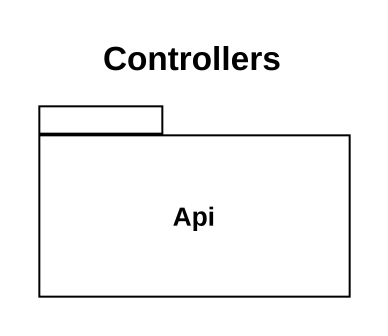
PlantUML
@startuml
title Controllers
package Api {
}
@enduml
